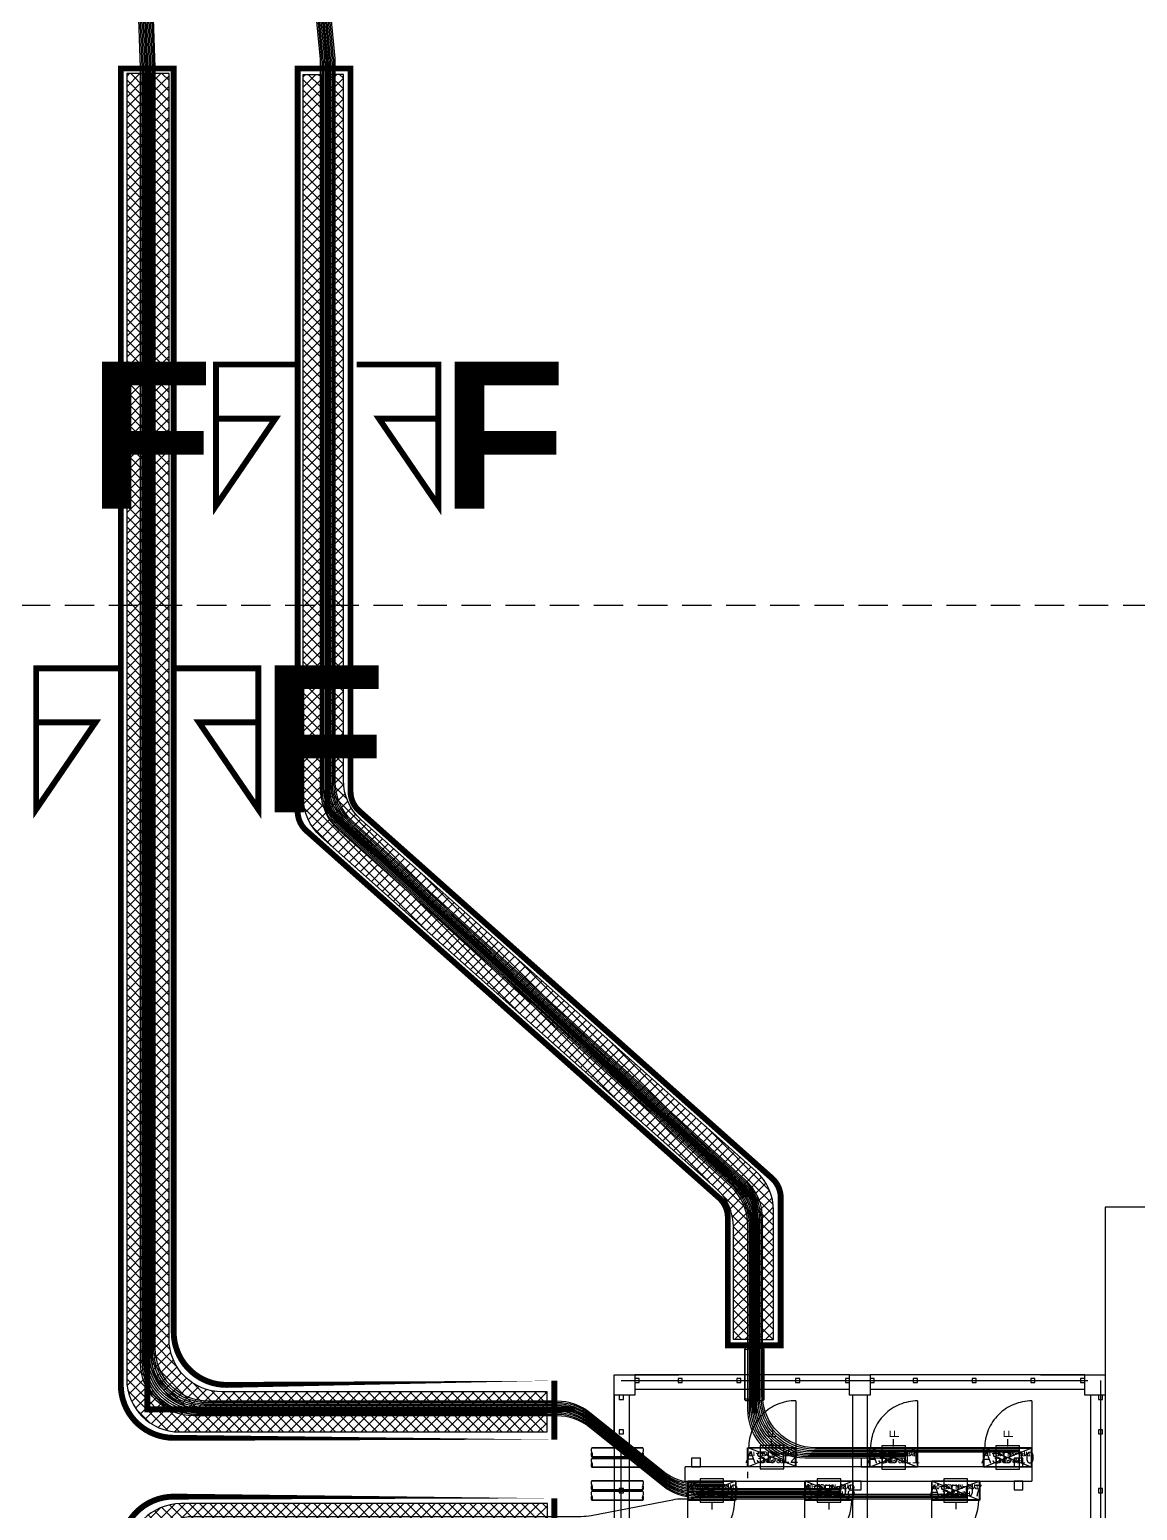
# Model space of a CAD drawing. Header units: metres. Extents: x 529746 to 530334, y 2675217 to 2675499.
# Drawn here: x 529988.78 to 530007.62, y 2675310.29 to 2675335.48 of the extents above; entities that cross this region are included whole.
import ezdxf
from ezdxf.enums import TextEntityAlignment as Align

# ---------------------------------------------------------------- set-up
doc = ezdxf.new("R2010")
doc.units = ezdxf.units.M
for name, pattern in [('DASHED', [0.75, 0.5, -0.25]), ('DASHED2', [0.375, 0.25, -0.125]), ('HIDDEN', [0.375, 0.25, -0.125]), ('PHANTOM', [63.50000000000001, 31.75, -6.35, 6.35, -6.35, 6.35, -6.35])]:
    doc.linetypes.add(name, pattern=pattern)
for name, color, linetype in [('1', 5, 'Continuous'), ('300mm Hume Pipe', 74, 'Continuous'), ('Excavation', 7, 'Continuous'), ('IDT', 7, 'Continuous'), ('LT Cable(AG) INV to LT Panel BL-05', 2, 'Continuous'), ('Messenger Wire Exc Link', 7, 'Continuous'), ('Section Marking BL-05', 2, 'Continuous'), ('Trench (AC)-BL04', 14, 'Continuous')]:
    doc.layers.add(name, color=color, linetype=linetype)
doc.styles.add('Arial', font='arial.ttf')
doc.styles.add('BoldTextStyle', font='arialbd.ttf')
doc.styles.add('RomanS', font='romans.shx')
doc.styles.get("Standard").update_dxf_attribs({"font": 'Adani Regular.ttf'})
doc.linetypes.add('FOUNDATION LAYOUT$0$FENCELINE1', pattern='A,6.35,-2.54,[133,ltypeshp.shx,S=2.54,R=0,X=-2.54,Y=0],-2.54,25.4', length=36.83)
pattern_1 = [(45, (-2827.903999999398, 1263.90411522286), (-0.08838834764831845, 0.08838834764831845), []), (135, (-2827.903999999398, 1263.90411522286), (-0.08838834764831845, -0.08838834764831843), [])]

# ---------------------------------------------------------------- blocks, each defined once
blk = doc.blocks.new('ASB')
at = {"layer": '1', "color": 5}
blk.add_lwpolyline([(-0.2, -0.2), (0.2, -0.2), (0.2, 0.2), (-0.2, 0.2)], close=True, dxfattribs=at)
at = {"layer": '1', "color": 7}
blk.add_attdef('ID', text='', height=0.2, dxfattribs=at).set_placement((0, 0), align=Align.MIDDLE_CENTER)
blk = doc.blocks.new('IDT')
at = {"layer": 'IDT', "color": 8, "linetype": 'PHANTOM', "ltscale": 0.25}
for p, q in [((33.78305947702646, 18.31032447560767), (33.78305947702646, 9.160324475607581)), ((25.63305947702636, 9.160324475607581), (25.63305947702636, 16.03532447560758)), ((33.78305947702646, 9.160324475607581), (25.63305947702636, 9.160324475607581))]:
    blk.add_line(p, q, dxfattribs=at)
at = {"layer": 'IDT', "color": 8}
for p, q in [((25.55203310577579, 9.410145771028397), (25.55203310577579, 12.06014577102826)), ((25.80203310577579, 9.410145771028397), (25.80203310577579, 12.06014577102826)), ((29.60203310577552, 9.410145771028397), (29.60203310577552, 12.06014577102826)), ((29.85203310577552, 9.410145771028397), (29.85203310577552, 12.06014577102826)), ((33.6520331057757, 9.410145771028397), (33.6520331057757, 12.06014577102826)), ((33.9020331057757, 9.410145771028397), (33.9020331057757, 12.06014577102826)), ((27.68603310577581, 11.1931585117926), (28.50403310577556, 11.1931585117926)), ((27.68603310577581, 10.86615851179261), (27.68603310577581, 11.1931585117926)), ((27.69503310577582, 10.86965851179264), (27.69503310577582, 11.18965851179257)), ((27.69503310577582, 11.18965851179257), (28.49503310577555, 11.18965851179257)), ((28.49503310577555, 11.18965851179257), (27.69503310577582, 10.86965851179264)), ((28.49503310577555, 10.86965851179264), (27.69503310577582, 11.18965851179257)), ((28.49503310577555, 11.18965851179257), (28.49503310577555, 10.86965851179264)), ((28.50403310577556, 11.1931585117926), (28.50403310577556, 10.86615851179261)), ((29.8430331057755, 11.19316355596482), (30.66103310577572, 11.19316355596482)), ((29.8430331057755, 10.86616355596482), (29.8430331057755, 11.19316355596482)), ((29.85203310577552, 10.86966355596462), (29.85203310577552, 11.18966355596478)), ((29.85203310577552, 11.18966355596478), (30.6520331057757, 11.18966355596478)), ((30.6520331057757, 11.18966355596478), (29.85203310577552, 10.86966355596462)), ((30.6520331057757, 10.86966355596462), (29.85203310577552, 11.18966355596478)), ((30.6520331057757, 11.18966355596478), (30.6520331057757, 10.86966355596462)), ((30.66103310577572, 11.19316355596482), (30.66103310577572, 10.86616355596482)), ((31.83392632624444, 11.19316355596482), (32.65192632624419, 11.19316355596482)), ((31.83392632624444, 10.86616355596482), (31.83392632624444, 11.19316355596482)), ((31.84292632624445, 10.86966355596462), (31.84292632624445, 11.18966355596478)), ((31.84292632624445, 11.18966355596478), (32.64292632624418, 11.18966355596478)), ((31.84292632624445, 10.86966355596462), (32.64292632624418, 11.18966355596478)), ((31.84292632624445, 11.18966355596478), (32.64292632624418, 10.86966355596485)), ((32.64292632624418, 11.18966355596478), (32.64292632624418, 10.86966355596485)), ((32.65192632624419, 11.19316355596482), (32.65192632624419, 10.86616355596482)), ((25.59805947702651, 11.06854747735485), (25.59805947702651, 10.99854747735469)), ((25.66805947702622, 11.06854747735485), (25.59805947702651, 11.06854747735485)), ((25.59805947702651, 10.99854747735469), (25.66805947702622, 10.99854747735469)), ((25.66805947702622, 10.99854747735469), (25.66805947702622, 11.06854747735485)), ((32.69924909500176, 10.86966355596462), (26.80203310577579, 10.86965851179286)), ((26.95103310577568, 11.01965851179273), (26.95103310577568, 10.86965851179264)), ((27.10103310577577, 11.01965851179273), (26.95103310577568, 11.01965851179273)), ((26.95103310577568, 10.86965851179264), (27.10103310577577, 10.86965851179264)), ((27.10103310577577, 10.86965851179264), (27.10103310577577, 11.01965851179273)), ((28.50403310577556, 10.86615851179261), (27.68603310577581, 10.86615851179261)), ((28.49503310577555, 10.86965851179264), (27.69503310577582, 10.86965851179264)), ((29.70203310577588, 11.01965851179273), (29.70203310577588, 10.86965851179264)), ((29.85203310577597, 11.01965851179273), (29.70203310577588, 11.01965851179273)), ((29.70203310577588, 10.86965851179264), (29.85203310577597, 10.86965851179264)), ((30.66103310577572, 10.86616355596482), (29.8430331057755, 10.86616355596482)), ((29.85203310577597, 10.86965851179264), (29.85203310577597, 11.01965851179273)), ((30.6520331057757, 10.86966355596462), (29.85203310577552, 10.86966355596462)), ((32.65192632624419, 10.86616355596482), (31.83392632624444, 10.86616355596482)), ((32.64292632624418, 10.86966355596485), (31.84292632624445, 10.86966355596462)), ((32.4369263262445, 11.0196585117925), (32.4369263262445, 10.86965851179264)), ((32.58692632624414, 11.0196585117925), (32.4369263262445, 11.0196585117925)), ((32.4369263262445, 10.86965851179264), (32.58692632624414, 10.86965851179264)), ((32.58692632624414, 10.86965851179264), (32.58692632624414, 11.0196585117925)), ((32.69925243467858, 10.86966355596758), (32.69925243467858, 10.62966355685978)), ((33.7480594770266, 11.06854747735485), (33.7480594770266, 10.99854747735469)), ((33.81805947702631, 11.06854747735485), (33.7480594770266, 11.06854747735485)), ((33.7480594770266, 10.99854747735469), (33.81805947702631, 10.99854747735469)), ((33.81805947702631, 10.99854747735469), (33.81805947702631, 11.06854747735485)), ((26.80203310577579, 10.6331585126876), (27.62003310577555, 10.6331585126876)), ((26.80203310577579, 10.3061585126876), (26.80203310577579, 10.6331585126876)), ((26.80203310577579, 10.62966355685978), (32.69924909500176, 10.62966355685978)), ((26.81103310577581, 10.30965851268763), (26.81103310577581, 10.62965851268757)), ((26.81103310577581, 10.62965851268757), (27.61103310577553, 10.62965851268757)), ((27.61103310577553, 10.62965851268757), (26.81103310577581, 10.30965851268763)), ((27.61103310577553, 10.30965851268763), (26.81103310577581, 10.62965851268757)), ((26.95103310577568, 10.62965851268757), (26.95103310577568, 10.6296585126878)), ((26.95103310577568, 10.62965851268757), (26.95103310577568, 10.47965851268748)), ((27.10103310577577, 10.62965851268757), (26.95103310577568, 10.62965851268757)), ((27.10103310577577, 10.47965851268748), (27.10103310577577, 10.62965851268757)), ((27.61103310577553, 10.62965851268757), (27.61103310577553, 10.30965851268763)), ((27.62003310577555, 10.6331585126876), (27.62003310577555, 10.3061585126876)), ((28.7430331057756, 10.6331585126876), (29.56103310577581, 10.6331585126876)), ((28.7430331057756, 10.3061585126876), (28.7430331057756, 10.6331585126876)), ((28.75203310577561, 10.30965851268763), (28.75203310577561, 10.62965851268757)), ((28.75203310577561, 10.62965851268757), (29.55203310577579, 10.62965851268757)), ((29.55203310577579, 10.62965851268757), (28.75203310577561, 10.30965851268763)), ((29.55203310577579, 10.30965851268763), (28.75203310577561, 10.62965851268757)), ((29.55203310577579, 10.62965851268757), (29.55203310577579, 10.30965851268763)), ((29.55203310577579, 10.62965851268757), (29.55203310577579, 10.47965851268748)), ((29.70203310577588, 10.62965851268757), (29.55203310577579, 10.62965851268757)), ((29.56103310577581, 10.6331585126876), (29.56103310577581, 10.3061585126876)), ((29.70203310577588, 10.47965851268748), (29.70203310577588, 10.62965851268757)), ((30.81703310577566, 10.62928158855436), (31.63503310577542, 10.62928158855436)), ((30.81703310577566, 10.30228158855437), (30.81703310577566, 10.62928158855436)), ((30.82603310577568, 10.3057815885544), (30.82603310577568, 10.62578158855433)), ((30.82603310577568, 10.62578158855433), (31.62603310577586, 10.62578158855433)), ((30.82603310577568, 10.3057815885544), (31.62603310577586, 10.62578158855433)), ((30.82603310577568, 10.61801765194389), (31.62603310577586, 10.3057815885544)), ((31.62603310577586, 10.62578158855433), (31.62603310577586, 10.3057815885544)), ((31.63503310577542, 10.62928158855436), (31.63503310577542, 10.30228158855437)), ((31.63518662643108, 10.71242244929829), (31.63518662643108, 10.8226436008905)), ((32.4369263262445, 10.62965851268757), (32.4369263262445, 10.47965851268748)), ((32.58692632624414, 10.62965851268757), (32.4369263262445, 10.62965851268757)), ((32.58692632624414, 10.47965851268748), (32.58692632624414, 10.62965851268757)), ((26.95103310577568, 10.47965851268748), (27.10103310577577, 10.47965851268748)), ((29.55203310577579, 10.47965851268748), (29.70203310577588, 10.47965851268748)), ((32.4369263262445, 10.47965851268748), (32.58692632624414, 10.47965851268748)), ((27.62003310577555, 10.3061585126876), (26.80203310577579, 10.3061585126876)), ((27.61103310577553, 10.30965851268763), (26.81103310577581, 10.30965851268763)), ((29.56103310577581, 10.3061585126876), (28.7430331057756, 10.3061585126876)), ((29.55203310577579, 10.30965851268763), (28.75203310577561, 10.30965851268763)), ((31.63503310577542, 10.30228158855437), (30.81703310577566, 10.30228158855437)), ((31.62603310577586, 10.3057815885544), (30.82603310577568, 10.3057815885544)), ((25.59805947702651, 10.06854747735485), (25.59805947702651, 9.998547477354691)), ((25.66805947702622, 10.06854747735485), (25.59805947702651, 10.06854747735485)), ((25.59805947702651, 9.998547477354691), (25.66805947702622, 9.998547477354691)), ((25.66805947702622, 9.998547477354691), (25.66805947702622, 10.06854747735485)), ((33.7480594770266, 10.06854747735485), (33.7480594770266, 9.998547477354691)), ((33.81805947702631, 10.06854747735485), (33.7480594770266, 10.06854747735485)), ((33.7480594770266, 9.998547477354691), (33.81805947702631, 9.998547477354691)), ((33.81805947702631, 9.998547477354691), (33.81805947702631, 10.06854747735485)), ((25.55203310577579, 9.06014577102826), (25.55203310577579, 9.410145771028397)), ((25.55203310577579, 9.410145771028397), (25.9020331057757, 9.410145771028397)), ((25.59805947702651, 9.480145771028333), (25.59805947702651, 9.410145771028397)), ((25.66805947702622, 9.480145771028333), (25.59805947702651, 9.480145771028333)), ((25.59805947702651, 9.410145771028397), (25.66805947702622, 9.410145771028397)), ((25.66805947702622, 9.410145771028397), (25.66805947702622, 9.480145771028333)), ((25.9020331057757, 9.410145771028397), (25.9020331057757, 9.06014577102826)), ((29.55203310577579, 9.06014577102826), (29.55203310577579, 9.410145771028397)), ((29.55203310577579, 9.410145771028397), (29.9020331057757, 9.410145771028397)), ((29.9020331057757, 9.410145771028397), (29.9020331057757, 9.06014577102826)), ((33.55203310577579, 9.06014577102826), (33.55203310577579, 9.410145771028397)), ((33.55203310577579, 9.410145771028397), (33.9020331057757, 9.410145771028397)), ((33.7480594770266, 9.480145771028333), (33.7480594770266, 9.410145771028397)), ((33.81805947702631, 9.480145771028333), (33.7480594770266, 9.480145771028333)), ((33.7480594770266, 9.410145771028397), (33.81805947702631, 9.410145771028397)), ((33.81805947702631, 9.410145771028397), (33.81805947702631, 9.480145771028333)), ((33.9020331057757, 9.410145771028397), (33.9020331057757, 9.06014577102826)), ((25.9020331057757, 9.31014577102826), (29.55203310577579, 9.31014577102826)), ((25.9020331057757, 9.195324475607663), (25.9020331057757, 9.1253244756075)), ((25.97203310577586, 9.195324475607663), (25.9020331057757, 9.195324475607663)), ((25.9020331057757, 9.1253244756075), (25.97203310577586, 9.1253244756075)), ((25.97203310577586, 9.1253244756075), (25.97203310577586, 9.195324475607663)), ((26.7480594770266, 9.195324475607663), (26.7480594770266, 9.1253244756075)), ((26.81805947702631, 9.195324475607663), (26.7480594770266, 9.195324475607663)), ((26.7480594770266, 9.1253244756075), (26.81805947702631, 9.1253244756075)), ((26.81805947702631, 9.1253244756075), (26.81805947702631, 9.195324475607663)), ((27.7480594770266, 9.195324475607663), (27.7480594770266, 9.1253244756075)), ((27.81805947702631, 9.195324475607663), (27.7480594770266, 9.195324475607663)), ((27.7480594770266, 9.1253244756075), (27.81805947702631, 9.1253244756075)), ((27.81805947702631, 9.1253244756075), (27.81805947702631, 9.195324475607663)), ((28.7480594770266, 9.195324475607663), (28.7480594770266, 9.1253244756075)), ((28.81805947702631, 9.195324475607663), (28.7480594770266, 9.195324475607663)), ((28.7480594770266, 9.1253244756075), (28.81805947702631, 9.1253244756075)), ((28.81805947702631, 9.1253244756075), (28.81805947702631, 9.195324475607663)), ((29.48220577756118, 9.195324475607663), (29.48220577756118, 9.1253244756075)), ((29.55220577756089, 9.195324475607663), (29.48220577756118, 9.195324475607663)), ((29.48220577756118, 9.1253244756075), (29.55220577756089, 9.1253244756075)), ((29.55220577756089, 9.1253244756075), (29.55220577756089, 9.195324475607663)), ((29.9020331057757, 9.31014577102826), (33.55203310577579, 9.31014577102826)), ((29.9020331057757, 9.195324475607663), (29.9020331057757, 9.1253244756075)), ((29.97203310577586, 9.195324475607663), (29.9020331057757, 9.195324475607663)), ((29.9020331057757, 9.1253244756075), (29.97203310577586, 9.1253244756075)), ((29.97203310577586, 9.1253244756075), (29.97203310577586, 9.195324475607663)), ((30.7480594770266, 9.195324475607663), (30.7480594770266, 9.1253244756075)), ((30.81805947702631, 9.195324475607663), (30.7480594770266, 9.195324475607663)), ((30.7480594770266, 9.1253244756075), (30.81805947702631, 9.1253244756075)), ((30.81805947702631, 9.1253244756075), (30.81805947702631, 9.195324475607663)), ((31.7480594770266, 9.195324475607663), (31.7480594770266, 9.1253244756075)), ((31.81805947702631, 9.195324475607663), (31.7480594770266, 9.195324475607663)), ((31.7480594770266, 9.1253244756075), (31.81805947702631, 9.1253244756075)), ((31.81805947702631, 9.1253244756075), (31.81805947702631, 9.195324475607663)), ((32.7480594770266, 9.195324475607663), (32.7480594770266, 9.1253244756075)), ((32.81805947702631, 9.195324475607663), (32.7480594770266, 9.195324475607663)), ((32.7480594770266, 9.1253244756075), (32.81805947702631, 9.1253244756075)), ((32.81805947702631, 9.1253244756075), (32.81805947702631, 9.195324475607663)), ((33.48203310577563, 9.195324475607663), (33.48203310577563, 9.1253244756075)), ((33.55203310577579, 9.195324475607663), (33.48203310577563, 9.195324475607663)), ((33.48203310577563, 9.1253244756075), (33.55203310577579, 9.1253244756075)), ((33.55203310577579, 9.1253244756075), (33.55203310577579, 9.195324475607663)), ((25.9020331057757, 9.06014577102826), (25.55203310577579, 9.06014577102826)), ((25.9020331057757, 9.06014577102826), (29.55203310577579, 9.06014577102826)), ((29.9020331057757, 9.06014577102826), (29.55203310577579, 9.06014577102826)), ((29.9020331057757, 9.06014577102826), (33.55203310577579, 9.06014577102826)), ((33.9020331057757, 9.06014577102826), (33.55203310577579, 9.06014577102826))]:
    blk.add_line(p, q, dxfattribs=at)
at = {"layer": 'IDT', "color": 8, "linetype": 'DASHED', "ltscale": 5}
for p, q in [((28.50403310577556, 11.99315851179233), (28.50403310577556, 11.1931585117926)), ((30.66103310577617, 11.99316355596432), (30.66103310577617, 11.19316355596482)), ((32.65192632624419, 11.99316355596454), (32.65192632624419, 11.19316355596482)), ((28.46019748933739, 11.1931585117926), (27.70403310577584, 11.1931585117926)), ((28.50403310577556, 11.1931585117926), (28.46019748933739, 11.1931585117926)), ((30.61719748933754, 11.19316355596482), (29.86103310577644, 11.19316355596482)), ((30.66103310577617, 11.19316355596482), (30.61719748933754, 11.19316355596482)), ((32.60809070980602, 11.19316355596482), (31.85192632624447, 11.19316355596482)), ((32.65192632624419, 11.19316355596482), (32.60809070980602, 11.19316355596482)), ((26.80203310577579, 9.506158512688103), (26.80203310577579, 10.3061585126876)), ((26.80203310577579, 10.3061585126876), (26.84586872221396, 10.3061585126876)), ((26.84586872221396, 10.3061585126876), (27.60203310577552, 10.3061585126876)), ((28.7430331057756, 9.506158512688103), (28.7430331057756, 10.3061585126876)), ((28.7430331057756, 10.3061585126876), (28.78686872221377, 10.3061585126876)), ((28.78686872221377, 10.3061585126876), (29.54303310577532, 10.3061585126876)), ((30.81703310577566, 9.502281588554638), (30.81703310577566, 10.30228158855437)), ((30.81703310577566, 10.30228158855437), (30.86086872221384, 10.30228158855437)), ((30.86086872221384, 10.30228158855437), (31.61703310577539, 10.30228158855437))]:
    blk.add_line(p, q, dxfattribs=at)
at = {"layer": 'IDT', "color": 7}
for p, q in [((28.09503310577546, 11.27669120714529), (28.09503310577546, 11.34921367546428)), ((30.25203310577561, 11.28019625131731), (30.25203310577561, 11.35271871963653)), ((32.24292632624409, 11.28019625131731), (32.24292632624409, 11.35271871963653)), ((27.68603310577581, 11.1931585117926), (28.50403310577556, 11.1931585117926)), ((27.68603310577581, 10.86615851179261), (27.68603310577581, 11.1931585117926)), ((28.09503310577546, 11.22553543595552), (28.09503310577546, 11.27669120714529)), ((28.50403310577556, 11.1931585117926), (28.50403310577556, 10.86615851179261)), ((29.8430331057755, 11.19316355596482), (30.66103310577572, 11.19316355596482)), ((29.8430331057755, 10.86616355596482), (29.8430331057755, 11.19316355596482)), ((30.25203310577561, 11.22904048012754), (30.25203310577561, 11.28019625131731)), ((30.66103310577572, 11.19316355596482), (30.66103310577572, 10.86616355596482)), ((31.83392632624444, 11.19316355596482), (32.65192632624419, 11.19316355596482)), ((31.83392632624444, 10.86616355596482), (31.83392632624444, 11.19316355596482)), ((32.24292632624409, 11.22904048012776), (32.24292632624409, 11.28019625131731)), ((32.65192632624419, 11.19316355596482), (32.65192632624419, 10.86616355596482)), ((28.50403310577556, 10.86615851179261), (27.68603310577581, 10.86615851179261)), ((30.66103310577572, 10.86616355596482), (29.8430331057755, 10.86616355596482)), ((32.65192632624419, 10.86616355596482), (31.83392632624444, 10.86616355596482)), ((26.80203310577579, 10.6331585126876), (27.62003310577555, 10.6331585126876)), ((26.80203310577579, 10.3061585126876), (26.80203310577579, 10.6331585126876)), ((27.62003310577555, 10.6331585126876), (27.62003310577555, 10.3061585126876)), ((28.7430331057756, 10.6331585126876), (29.56103310577581, 10.6331585126876)), ((28.7430331057756, 10.3061585126876), (28.7430331057756, 10.6331585126876)), ((29.56103310577581, 10.6331585126876), (29.56103310577581, 10.3061585126876)), ((30.81703310577566, 10.62928158855436), (31.63503310577542, 10.62928158855436)), ((30.81703310577566, 10.30228158855437), (30.81703310577566, 10.62928158855436)), ((31.63503310577542, 10.62928158855436), (31.63503310577542, 10.30228158855437)), ((27.62003310577555, 10.3061585126876), (26.80203310577579, 10.3061585126876)), ((27.21103310577544, 10.28055006587385), (27.21103310577544, 10.22939429468408)), ((27.21103310577544, 10.22939429468408), (27.21103310577544, 10.15687182636486)), ((29.56103310577581, 10.3061585126876), (28.7430331057756, 10.3061585126876)), ((29.1520331057757, 10.28055006587385), (29.1520331057757, 10.22939429468408)), ((29.1520331057757, 10.22939429468408), (29.1520331057757, 10.15687182636486)), ((31.63503310577542, 10.30228158855437), (30.81703310577566, 10.30228158855437)), ((31.22603310577577, 10.28055511004584), (31.22603310577577, 10.22939933885607)), ((31.22603310577577, 10.22939933885607), (31.22603310577577, 10.15687687053685))]:
    blk.add_line(p, q, dxfattribs=at)
at = {"layer": 'IDT', "color": 124}
for p, q in [((34.28454869628402, 11.19321100944774), (33.41546722306956, 11.19321100944774)), ((33.41546722306956, 11.19321100944774), (34.28454869628402, 11.19321100944774)), ((33.41546722306956, 11.04321100944787), (34.28454869628402, 11.04321100944787)), ((34.28454869628402, 11.04321100944787), (33.41546722306956, 11.04321100944787)), ((34.28454869628584, 11.01616355596605), (33.41546722307137, 11.01616355596605)), ((33.41546722307137, 11.01616355596605), (34.28454869628584, 11.01616355596605)), ((33.41546722307137, 10.86616355596618), (34.28454869628584, 10.86616355596618)), ((34.28454869628584, 10.86616355596618), (33.41546722307137, 10.86616355596618)), ((34.28454869628402, 10.63321101034273), (33.41546722306956, 10.63321101034273)), ((33.41546722306956, 10.63321101034273), (34.28454869628402, 10.63321101034273)), ((33.41546722306956, 10.48321101034287), (34.28454869628402, 10.48321101034287)), ((34.28454869628402, 10.48321101034287), (33.41546722306956, 10.48321101034287)), ((34.28454869628584, 10.45616355686104), (33.41546722307137, 10.45616355686104)), ((33.41546722307137, 10.45616355686104), (34.28454869628584, 10.45616355686104)), ((33.41546722307137, 10.30616355686118), (34.28454869628584, 10.30616355686118)), ((34.28454869628584, 10.30616355686118), (33.41546722307137, 10.30616355686118)), ((31.3578251571378, 9.487376799342314), (31.3578251571378, 8.61829532612785)), ((31.3578251571378, 8.61829532612785), (31.3578251571378, 9.487376799342314)), ((31.50782515713789, 8.61829532612785), (31.50782515713789, 9.487376799342314)), ((31.50782515713789, 9.487376799342314), (31.50782515713789, 8.61829532612785)), ((31.53487261061926, 9.487376799344133), (31.53487261061926, 8.618295326129669)), ((31.53487261061926, 8.618295326129669), (31.53487261061926, 9.487376799344133)), ((31.68487261061935, 8.618295326129669), (31.68487261061935, 9.487376799344133)), ((31.68487261061935, 9.487376799344133), (31.68487261061935, 8.618295326129669))]:
    blk.add_line(p, q, dxfattribs=at)
at = {"layer": 'IDT', "color": 8, "linetype": 'HIDDEN', "ltscale": 2.5}
blk.add_line((26.80203310577579, 10.62966355685978), (26.80203292904551, 10.86965851179264), dxfattribs=at)
at = {"layer": 'IDT', "color": 8, "linetype": 'DASHED2', "ltscale": 5}
for p, q in [((25.55203310577579, 9.06014577102826), (25.55203310577579, 10.1601457710284)), ((33.9020331057757, 10.1601457710284), (33.9020331057757, 9.06014577102826)), ((26.6520331057757, 9.06014577102826), (25.55203310577579, 9.06014577102826)), ((33.9020331057757, 9.06014577102826), (32.80203310577579, 9.06014577102826))]:
    blk.add_line(p, q, dxfattribs=at)
at = {"layer": 'IDT', "color": 243, "linetype": 'DASHED'}
blk.add_lwpolyline([(45.49999999962691, 32.58580025943296), (45.4999999996269, -4.032314963696315), (-1.30442248516332e-09, -4.032314963696308), (-1.304414354308392e-09, 32.58580025943297)], close=True, dxfattribs=at)
at = {"layer": 'IDT', "color": 7, "linetype": 'FOUNDATION LAYOUT$0$FENCELINE1', "ltscale": 0.01}
blk.add_lwpolyline([(19.91065726106834, 22.48539390819508), (11.80103310577559, 22.48539390819508), (11.80103310577559, 6.210393908265019), (19.73137271900467, 6.210393908225001), (25.55203310577579, 6.210393908225001), (25.55203310577579, 9.06014577102826)], dxfattribs=at)
at = {"layer": 'IDT', "color": 8, "linetype": 'DASHED', "ltscale": 5}
for centre, start, end in [((28.50403310577556, 11.1931585117926), 90, 180), ((30.66103310577617, 11.19316355596482), 90, 180), ((32.65192632624419, 11.19316355596482), 90, 180), ((26.80203310577579, 10.3061585126876), 270, 0), ((28.7430331057756, 10.3061585126876), 270, 0), ((30.81703310577566, 10.30228158855437), 270, 0)]:
    blk.add_arc(centre, 0.7999999999996508, start, end, dxfattribs=at)
at = {"layer": 'IDT', "color": 124}
for centre, radius, start, end in [((33.46528137758176, 11.15571100944828), 0.06235142331725626, 143.0276363458421, 216.9723636541578), ((33.46528137758449, 11.0807110094471), 0.06235142331974031, 143.0276363562435, 216.9723636280808), ((33.36565306855007, 11.15571100944715), 0.06235142332423081, 323.0276363719184, 36.97236362808165), ((34.33436285080396, 11.15571100944715), 0.06235142332423081, 143.0276363719183, 216.9723636280808), ((34.23473454177227, 11.15571100944828), 0.06235142331725626, 323.0276363458421, 36.9723636541579), ((34.23473454176909, 11.0807110094471), 0.06235142331974031, 323.0276363719184, 36.9723636437565), ((33.46528137758358, 10.97866355596659), 0.06235142331725626, 143.0276363458421, 216.9723636541578), ((33.46528137758631, 10.90366355596541), 0.06235142331974031, 143.0276363562435, 216.9723636280808), ((33.36565306855189, 10.97866355596545), 0.06235142332423081, 323.0276363719184, 36.97236362808165), ((34.33436285080577, 10.97866355596545), 0.06235142332423081, 143.0276363719183, 216.9723636280808), ((34.23473454177409, 10.97866355596659), 0.06235142331725626, 323.0276363458421, 36.9723636541579), ((34.23473454177091, 10.90366355596541), 0.06235142331974031, 323.0276363719184, 36.9723636437565), ((33.46528137758176, 10.59571101034328), 0.06235142331725626, 143.0276363458421, 216.9723636541578), ((33.36565306855007, 10.59571101034214), 0.06235142332423081, 323.0276363719184, 36.97236362808165), ((34.33436285080396, 10.59571101034214), 0.06235142332423081, 143.0276363719183, 216.9723636280808), ((34.23473454177227, 10.59571101034328), 0.06235142331725626, 323.0276363458421, 36.9723636541579), ((33.46528137758449, 10.5207110103421), 0.06235142331974031, 143.0276363562435, 216.9723636280808), ((33.46528137758358, 10.41866355686159), 0.06235142331725626, 143.0276363458421, 216.9723636541578), ((33.46528137758631, 10.34366355686041), 0.06235142331974031, 143.0276363562435, 216.9723636280808), ((33.36565306855189, 10.41866355686045), 0.06235142332423081, 323.0276363719184, 36.97236362808165), ((34.33436285080577, 10.41866355686045), 0.06235142332423081, 143.0276363719183, 216.9723636280808), ((34.23473454176909, 10.5207110103421), 0.06235142331974031, 323.0276363719184, 36.9723636437565), ((34.23473454177409, 10.41866355686159), 0.06235142331725626, 323.0276363458421, 36.9723636541579), ((34.23473454177091, 10.34366355686041), 0.06235142331974031, 323.0276363719184, 36.9723636437565), ((31.39532515713725, 9.43756264482738), 0.06235142331974176, 53.02763635368521, 126.9723636463148), ((31.47032515713798, 9.437562644830336), 0.06235142331725626, 53.02763635368521, 126.9723636463148), ((31.47032515713707, 9.537190953862023), 0.06235142332423227, 233.0276363536852, 306.9723636463148), ((31.57237261061871, 9.4375626448292), 0.06235142331974176, 53.02763635368521, 126.9723636463148), ((31.6473726106199, 9.437562644832155), 0.06235142331725626, 53.02763635368521, 126.9723636463148), ((31.64737261061853, 9.537190953863842), 0.06235142332423227, 233.0276363536852, 306.9723636463148), ((31.39532515713725, 8.668109480642784), 0.06235142331974176, 233.0276363536852, 306.9723636463148), ((31.47032515713707, 8.568481171608141), 0.06235142332423227, 53.02763635368521, 126.9723636463148), ((31.47032515713798, 8.668109480639828), 0.06235142331725626, 233.0276363536852, 306.9723636463148), ((31.57237261061871, 8.668109480644603), 0.06235142331974176, 233.0276363536852, 306.9723636463148), ((31.64737261061853, 8.56848117160996), 0.06235142332423227, 53.02763635368521, 126.9723636463148), ((31.6473726106199, 8.668109480641647), 0.06235142331725626, 233.0276363536852, 306.9723636463148)]:
    blk.add_arc(centre, radius, start, end, dxfattribs=at)
at = {"layer": 'IDT', "color": 7, "style": 'RomanS', "width": 0.9}
for s, p in [('FRP PANEL', (27.85184958396192, 11.04685574733401)), ('FRP PANEL', (30.00884958396207, 11.04686079150599)), ('FRP PANEL', (31.99974280443055, 11.04686079150622)), ('TYPE-NN ASB-07', (27.7076995839623, 10.93018908066722)), ('TYPE-NN ASB-08', (29.86469958396199, 10.93019412483943)), ('TYPE-NN ASB-09', (31.85709280443078, 10.93019412483943)), ('TYPE-NN ASB-10', (26.82369958396228, 10.37018908156222)), ('FRP PANEL', (26.96784958396191, 10.486855748229)), ('TYPE-NN ASB-11', (28.7736995839621, 10.37018908156222)), ('FRP PANEL', (28.90884958396217, 10.486855748229)), ('TYPE-NN ASB-12', (30.83869958396215, 10.37019412573443)), ('FRP PANEL', (30.98284958396223, 10.48686079240099))]:
    blk.add_text(s, height=0.07, dxfattribs=at).set_placement(p)
at = {"layer": 'IDT', "color": 7, "style": 'Arial'}
for p in [(27.11984584907739, 10.13972772747468), (29.06084584907765, 10.13972772747468), (31.13484584907772, 10.13973277164666)]:
    blk.add_text('F', height=0.16, rotation=270, dxfattribs=at).set_placement(p)

msp = doc.modelspace()

# ---------------------------------------------------------------- hatches: boundary and pattern name
at = {"layer": '300mm Hume Pipe'}
h = msp.add_hatch(dxfattribs=at)
h.set_pattern_fill('ANSI37', color=74)
h.set_pattern_definition(pattern_1)
edge = h.paths.add_edge_path()
edge.add_line((529990.4312843692, 2675334.735335731), (529990.4312843705, 2675312.529248202))
edge.add_arc((529991.3312843705, 2675312.529248202), 0.9000000000232831, 180.0000000296449, 270.0000000074112)
edge.add_line((529991.3312843706, 2675311.629248202), (529997.584169804, 2675311.629248207))
edge.add_line((529997.584169804, 2675311.629248207), (529997.584169804, 2675311.929248206))
edge.add_line((529997.584169804, 2675311.929248206), (529991.6312843707, 2675311.929248202))
edge.add_arc((529991.6312843706, 2675312.829248202), 0.900000000372529, 180.0000000296449, 270.00000000741124, ccw=False)
edge.add_line((529990.7312843705, 2675312.829248202), (529990.7312843692, 2675334.735335731))
edge.add_line((529990.7312843692, 2675334.735335731), (529990.4312843692, 2675334.735335731))
edge = h.paths.add_edge_path(flags=17)
edge.add_line((529990.8514409296, 2675334.735335731), (529990.8514409296, 2675312.91331107))
edge.add_arc((529991.7514409296, 2675312.913311071), 0.9000000000232831, 180.0000000296449, 270.0000000741123)
edge.add_line((529991.7514409308, 2675312.01331107), (529997.584169804, 2675312.013311078))
edge.add_line((529997.584169804, 2675312.013311078), (529997.584169804, 2675312.313311078))
edge.add_line((529997.584169804, 2675312.313311078), (529992.0514409309, 2675312.31331107))
edge.add_arc((529992.0514409295, 2675313.213311071), 0.900000000372529, 180.0000000296449, 270.0000000889347, ccw=False)
edge.add_line((529991.1514409296, 2675313.21331107), (529991.1514409296, 2675334.735335731))
edge.add_line((529991.1514409296, 2675334.735335731), (529990.8514409296, 2675334.735335731))
h = msp.add_hatch(dxfattribs=at)
h.set_pattern_fill('ANSI37', color=74)
h.set_pattern_definition(pattern_1)
edge = h.paths.add_edge_path()
edge.add_line((530001.1342895747, 2675313.202823769), (530001.4342895745, 2675313.202823769))
edge.add_line((530001.4342895745, 2675313.202823769), (530001.4342895745, 2675315.39340423))
edge.add_arc((530000.5342895744, 2675315.39340423), 0.9000000001396984, 359.9999999703551, 408.3287436989939)
edge.add_line((530001.1326597073, 2675316.065678865), (529994.4185955847, 2675322.041652424))
edge.add_arc((529995.0169657177, 2675322.713927059), 0.9000000002774085, 180, 228.3287437187034, ccw=False)
edge.add_line((529994.1169657174, 2675322.713927059), (529994.1169657175, 2675334.722052691))
edge.add_line((529994.1169657175, 2675334.722052691), (529993.8169657177, 2675334.722052691))
edge.add_line((529993.8169657177, 2675334.722052691), (529993.8169657176, 2675322.579325877))
edge.add_arc((529994.7169657177, 2675322.579325877), 0.9000000001396984, 180, 228.3287437187034)
edge.add_line((529994.1185955848, 2675321.907051242), (530000.8326597076, 2675315.931077683))
edge.add_arc((530000.2342895746, 2675315.258803048), 0.900000000354808, 0, 48.32874371316751, ccw=False)
edge.add_line((530001.1342895747, 2675315.258803048), (530001.1342895747, 2675313.202823769))
edge = h.paths.add_edge_path()
edge.add_line((529993.7329028462, 2675334.670825871), (529993.7329028461, 2675322.541609338))
edge.add_arc((529994.6329028462, 2675322.541609338), 0.9000000001396984, 180, 228.3287437187034)
edge.add_line((529994.0345327132, 2675321.869334703), (530000.748596836, 2675315.893361143))
edge.add_arc((530000.150226703, 2675315.221086509), 0.9000000002774085, 0, 48.32874371870338, ccw=False)
edge.add_line((530001.0502267032, 2675315.221086509), (530001.0502267032, 2675313.202823769))
edge.add_line((530001.0502267032, 2675313.202823769), (530000.7502267031, 2675313.202823769))
edge.add_line((530000.7502267031, 2675313.202823769), (530000.750226703, 2675315.11128488))
edge.add_arc((529999.8502267029, 2675315.11128488), 0.9000000001396984, 0, 48.33614239672145)
edge.add_line((530000.448510019, 2675315.783636777), (529993.7346195302, 2675321.757902161))
edge.add_arc((529994.3329028463, 2675322.430254058), 0.900000000033609, 180, 228.3361423967214, ccw=False)
edge.add_line((529993.4329028461, 2675322.430254058), (529993.4329028461, 2675334.722052691))
edge.add_line((529993.4329028461, 2675334.722052691), (529993.7329028462, 2675334.722052691))
edge.add_line((529993.7329028462, 2675334.722052691), (529993.7329028462, 2675334.670825871))
h = msp.add_hatch(dxfattribs=at)
h.set_pattern_fill('ANSI37', color=74)
h.set_pattern_definition(pattern_1)
edge = h.paths.add_edge_path(flags=17)
edge.add_line((529990.8112984741, 2675290.961167161), (529991.1112978562, 2675290.961167161))
edge.add_line((529991.1112978562, 2675290.961167161), (529991.1137964803, 2675308.849325392))
edge.add_arc((529992.0137964771, 2675308.849248207), 0.9000000000733688, 90, 179.9950862658559, ccw=False)
edge.add_line((529992.0137964771, 2675309.749248208), (529997.5862826142, 2675309.749248207))
edge.add_line((529997.5862826142, 2675309.749248207), (529997.5862826142, 2675310.049248206))
edge.add_line((529997.5862826142, 2675310.049248206), (529991.7138221953, 2675310.049248207))
edge.add_arc((529991.7138221952, 2675309.149248207), 0.8999999999068677, 89.99999999258877, 179.9950875109419)
edge.add_line((529990.8138221985, 2675309.149325373), (529990.8112984741, 2675290.961167161))
edge = h.paths.add_edge_path()
edge.add_line((529997.5862826143, 2675310.109248206), (529997.5862826143, 2675310.409248206))
edge.add_line((529997.5862826143, 2675310.409248206), (529991.3537816617, 2675310.409248207))
edge.add_arc((529991.3537816614, 2675309.509248208), 0.8999999994412065, 89.99999997776631, 179.9952226917687)
edge.add_line((529990.4537816647, 2675309.50932325), (529990.451297362, 2675290.961167161))
edge.add_line((529990.451297362, 2675290.961167161), (529990.751296744, 2675290.961167161))
edge.add_line((529990.751296744, 2675290.961167161), (529990.7537566429, 2675309.209323268))
edge.add_arc((529991.6537566396, 2675309.209248207), 0.8999999997773137, 89.99999997776638, 179.9952214763271, ccw=False)
edge.add_line((529991.6537566399, 2675310.109248207), (529997.5862826143, 2675310.109248206))

# ---------------------------------------------------------------- linework, layer by layer
at = {"layer": '300mm Hume Pipe', "color": 74}
for points in [[(529990.4312843692, 2675334.735335731), (529990.4312843705, 2675312.529248202, 0.414213562368789), (529991.3312843706, 2675311.629248202), (529997.584169804, 2675311.629248207), (529997.584169804, 2675311.929248206), (529991.6312843707, 2675311.929248202, -0.4142135623692981), (529990.7312843705, 2675312.829248202), (529990.7312843692, 2675334.735335731)], [(529990.8514409296, 2675334.735335731), (529990.8514409296, 2675312.91331107, 0.4142135627706127), (529991.7514409308, 2675312.01331107), (529997.584169804, 2675312.013311078), (529997.584169804, 2675312.313311078), (529992.0514409309, 2675312.31331107, -0.4142135627921673), (529991.1514409296, 2675313.21331107), (529991.1514409296, 2675334.735335731)], [(529993.7329028462, 2675334.670825871), (529993.7329028461, 2675322.541609338, 0.2140562423256003), (529994.0345327132, 2675321.869334703), (530000.748596836, 2675315.893361143, -0.2140562423092027), (530001.0502267032, 2675315.221086509), (530001.0502267032, 2675313.202823769), (530000.7502267031, 2675313.202823769), (530000.750226703, 2675315.11128488, 0.2140900045463655), (530000.448510019, 2675315.783636777), (529993.7346195302, 2675321.757902161, -0.2140900045615197), (529993.4329028461, 2675322.430254058), (529993.4329028461, 2675334.722052691), (529993.7329028462, 2675334.722052691), (529993.7329028462, 2675334.670825871)], [(530001.1342895747, 2675313.202823769), (530001.4342895745, 2675313.202823769), (530001.4342895745, 2675315.39340423, 0.2140562423100663), (530001.1326597073, 2675316.065678865), (529994.4185955847, 2675322.041652424, -0.2140562423329815), (529994.1169657174, 2675322.713927059), (529994.1169657175, 2675334.722052691), (529993.8169657177, 2675334.722052691), (529993.8169657176, 2675322.579325877, 0.2140562423301491), (529994.1185955848, 2675321.907051242), (530000.8326597076, 2675315.931077683, -0.2140562423100663), (530001.1342895747, 2675315.258803048)], [(529997.5862826143, 2675310.109248206), (529997.5862826143, 2675310.409248206), (529991.3537816617, 2675310.409248207, 0.4141891411716305), (529990.4537816647, 2675309.50932325), (529990.451297362, 2675290.961167161), (529990.751296744, 2675290.961167161), (529990.7537566429, 2675309.209323268, -0.4141891350907431), (529991.6537566399, 2675310.109248207)]]:
    msp.add_lwpolyline(points, format="xyb", close=True, dxfattribs=at)
at = {"layer": 'Excavation', "color": 3, "const_width": 0.1}
for points in [[(529998.0606659164, 2675312.01535212), (529990.7812843692, 2675312.01535212), (529990.7812843692, 2675334.822052691)], [(530001.1092493131, 2675311.946681573), (530001.1092493131, 2675315.591178434), (529993.842191311, 2675322.225869022), (529993.842191311, 2675334.945719766)]]:
    msp.add_lwpolyline(points, dxfattribs=at)
at = {"layer": 'LT Cable(AG) INV to LT Panel BL-05', "color": 5}
for points in [[(530003.675251262, 2675311.184641576), (530001.9717493132, 2675311.184641576, -0.4142135623503636), (530001.0717493132, 2675312.084641576), (530001.0717493132, 2675315.177647744, 0.210753533477941), (530000.778569328, 2675315.842305152), (529994.0978712961, 2675321.941659848, -0.2107535334790668), (529993.804691311, 2675322.606317256), (529993.804691311, 2675334.90178589, 0.02341855008241194), (529993.8007469535, 2675334.985954088), (529993.7077287263, 2675335.976227243, -0.02341855008416061), (529993.7037843688, 2675336.060395441), (529993.7037843689, 2675482.99966928, 0.4142135623733255), (529992.8037843689, 2675483.89966928), (529971.6867843689, 2675483.89966928, -0.414213562373095), (529970.7867843689, 2675484.79966928), (529970.7867843689, 2675490.49966928, 0.414213562373095), (529969.8867843689, 2675491.39966928), (529813.2135845185, 2675491.39966928, -0.414213562373095), (529812.3135845185, 2675492.29966928), (529812.3135845185, 2675492.689769286)], [(530003.675251262, 2675311.209641576), (530001.9967493132, 2675311.209641576, -0.4142135623503636), (530001.0967493132, 2675312.109641576), (530001.0967493132, 2675315.188675229, 0.2107535334800237), (530000.803569328, 2675315.853332637), (529994.122871296, 2675321.952687333, -0.2107535334836258), (529993.8296913109, 2675322.617344741), (529993.829691311, 2675334.90295746, 0.02341855004780831), (529993.8257469535, 2675334.987125658), (529993.7327287265, 2675335.977398814, -0.02341855004549444), (529993.728784369, 2675336.061567012), (529993.728784369, 2675483.02466928, 0.414213562373095), (529992.8287843689, 2675483.92466928), (529971.711784369, 2675483.92466928, -0.414213562373095), (529970.8117843689, 2675484.82466928), (529970.8117843689, 2675490.52466928, 0.414213562373095), (529969.9117843689, 2675491.42466928), (529910.3895845185, 2675491.42466928, -0.414213562373095), (529909.4895845185, 2675492.32466928), (529909.4895845185, 2675492.689769286)], [(530001.6061633112, 2675311.226574247, -0.3046031397474785), (530001.0467493131, 2675312.059641576), (530001.0467493131, 2675315.166620259, 0.210753533477941), (530000.753569328, 2675315.831277667), (529994.0728712961, 2675321.930632363, -0.2107535334790668), (529993.779691311, 2675322.595289771), (529993.779691311, 2675334.90061432, 0.02341855004544634), (529993.7757469534, 2675334.984782518), (529993.6827287264, 2675335.975055674, -0.02341855004549444), (529993.6787843689, 2675336.059223872), (529993.6787843689, 2675475.47466928, 0.414213562373095), (529992.7787843689, 2675476.37466928), (529976.6969842187, 2675476.37466928, -0.414213562373095), (529975.7969842186, 2675477.27466928), (529975.7969842186, 2675477.689769286)], [(530003.675251262, 2675311.234641576), (530002.0217493131, 2675311.234641576, -0.4142135623503636), (530001.1217493131, 2675312.134641576), (530001.1217493131, 2675315.199702715, 0.2107535334758582), (530000.828569328, 2675315.864360122), (529994.1478712962, 2675321.963714818, -0.2107535334745058), (529993.854691311, 2675322.628372226), (529993.8546913109, 2675334.90412903, 0.02341855006327375), (529993.8507469534, 2675334.988297228), (529993.7577287264, 2675335.978570383, -0.02341855006650738), (529993.7537843689, 2675336.062738581), (529993.7537843689, 2675475.52466928, -0.414213562373095), (529994.6537843689, 2675476.42466928), (530039.6809842186, 2675476.42466928, 0.414213562373095), (530040.5809842186, 2675477.32466928), (530040.5809842186, 2675477.689769286)], [(530001.6061633113, 2675311.15784361, -0.3208878522006112), (530000.9967493131, 2675312.009641577), (530000.9967493131, 2675315.144565289, 0.210753533477941), (530000.703569328, 2675315.809222697), (529994.022871296, 2675321.908577393, -0.2107535334790668), (529993.7296913109, 2675322.573234801), (529993.7296913109, 2675334.89827118, 0.02341855005554208), (529993.7257469534, 2675334.982439378), (529993.6327287264, 2675335.972712533, -0.02341855005600091), (529993.6287843689, 2675336.056880731), (529993.6287843689, 2675460.42466928, 0.414213562373095), (529992.7287843688, 2675461.32466928), (529818.1135845185, 2675461.32466928, -0.414213562373095), (529817.2135845185, 2675462.22466928), (529817.2135845185, 2675462.689769286)], [(530001.6061633113, 2675311.191786028, -0.3127718506425017), (530001.0217493131, 2675312.034641576), (530001.0217493131, 2675315.155592775, 0.210753533487066), (530000.728569328, 2675315.820250182), (529994.0478712961, 2675321.919604878, -0.2107535334885754), (529993.7546913109, 2675322.584262285), (529993.7546913109, 2675334.89944275, 0.02341855005554208), (529993.7507469534, 2675334.983610948), (529993.6577287264, 2675335.973884103, -0.02341855005600091), (529993.6537843689, 2675336.058052301), (529993.6537843689, 2675460.44966928, 0.414213562373095), (529992.7537843689, 2675461.34966928), (529915.2895845185, 2675461.34966928, -0.414213562373095), (529914.3895845185, 2675462.24966928), (529914.3895845185, 2675462.689769286)], [(530003.675251262, 2675311.259641576), (530002.0467493131, 2675311.259641576, -0.4142135623503636), (530001.1467493131, 2675312.159641576), (530001.1467493131, 2675315.2107302, 0.210753533477941), (530000.853569328, 2675315.875387607), (529994.1728712961, 2675321.974742304, -0.2107535334790668), (529993.8796913109, 2675322.639399711), (529993.8796913109, 2675334.9053006, 0.02341855002867223), (529993.8757469534, 2675334.989468798), (529993.7827287265, 2675335.979741953, -0.02341855002779089), (529993.778784369, 2675336.063910151), (529993.7787843689, 2675452.99966928, -0.4142135623733844), (529994.6787843689, 2675453.89966928), (530039.6809842186, 2675453.89966928, 0.414213562373095), (530040.5809842186, 2675454.79966928), (530040.5809842186, 2675455.189769286)], [(530005.6162512621, 2675311.284641576), (530002.0717493132, 2675311.284641576, -0.4142135623503636), (530001.1717493131, 2675312.184641576), (530001.1717493131, 2675315.221757685, 0.210753533477941), (530000.878569328, 2675315.886415092), (529994.1978712961, 2675321.985769789, -0.2107535334790668), (529993.904691311, 2675322.650427196), (529993.904691311, 2675334.90647217, 0.02341855006563782), (529993.9007469534, 2675334.990640368), (529993.8077287264, 2675335.980913523, -0.02341855006650738), (529993.8037843689, 2675336.065081721), (529993.8037843689, 2675422.97466928, -0.414213562373095), (529994.7037843689, 2675423.87466928), (530039.6809842186, 2675423.87466928, 0.414213562373095), (530040.5809842186, 2675424.77466928), (530040.5809842186, 2675425.189769286)], [(530005.6162512621, 2675311.309641576), (530002.0967493132, 2675311.309641576, -0.4142135623503636), (530001.1967493132, 2675312.209641576), (530001.1967493132, 2675315.23278517, 0.2107535334688159), (530000.903569328, 2675315.897442577), (529994.2228712961, 2675321.996797274, -0.2107535334695581), (529993.929691311, 2675322.661454681), (529993.929691311, 2675334.90764374, 0.02341855005554208), (529993.9257469535, 2675334.991811938), (529993.8327287264, 2675335.982085093, -0.02341855005600091), (529993.8287843689, 2675336.066253291), (529993.8287843689, 2675400.44966928, -0.414213562373095), (529994.728784369, 2675401.34966928), (530039.6809842186, 2675401.34966928, 0.414213562373095), (530040.5809842186, 2675402.24966928), (530040.5809842186, 2675402.689769286)], [(530005.6162512621, 2675311.334641576), (530002.1217493132, 2675311.334641576, -0.4142135623503636), (530001.2217493132, 2675312.234641576), (530001.2217493132, 2675315.243812655, 0.210753533477941), (530000.928569328, 2675315.908470062), (529994.2478712961, 2675322.007824759, -0.2107535334790668), (529993.954691311, 2675322.672482166), (529993.954691311, 2675334.90881531, 0.02341855005554208), (529993.9507469535, 2675334.992983508), (529993.8577287265, 2675335.983256664, -0.02341855005600091), (529993.853784369, 2675336.067424862), (529993.853784369, 2675377.92466928, -0.414213562373095), (529994.753784369, 2675378.82466928), (530039.6809842186, 2675378.82466928, 0.414213562373095), (530040.5809842186, 2675379.72466928), (530040.5809842186, 2675380.189769286)], [(530005.6162512621, 2675311.359641576), (530002.1467493131, 2675311.359641576, -0.4142135623503636), (530001.2467493131, 2675312.259641576), (530001.2467493131, 2675315.25484014, 0.210753533477941), (530000.953569328, 2675315.919497547), (529994.272871296, 2675322.018852244, -0.2107535334790668), (529993.9796913109, 2675322.683509651), (529993.9796913109, 2675334.90998688, 0.02341855005554208), (529993.9757469534, 2675334.994155078), (529993.8827287264, 2675335.984428233, -0.02341855005600091), (529993.8787843689, 2675336.068596432), (529993.8787843689, 2675347.89966928, -0.414213562373095), (529994.7787843689, 2675348.79966928), (530039.6809842186, 2675348.79966928, 0.414213562373095), (530040.5809842186, 2675349.69966928), (530040.5809842186, 2675350.189769286)]]:
    msp.add_lwpolyline(points, format="xyb", dxfattribs=at)
at = {"layer": 'LT Cable(AG) INV to LT Panel BL-05'}
for points in [[(530000.5843580416, 2675310.712512036), (530000.1115759528, 2675310.712512036, -0.1708548147572946), (529999.5478460373, 2675310.910936251), (529998.3114211683, 2675311.904427905, 0.1708548147481631), (529997.7476912527, 2675312.10285212), (529991.7687843692, 2675312.10285212, -0.414213562373095), (529990.8687843692, 2675313.00285212), (529990.8687843692, 2675334.807692451, 0.008836381585051005), (529990.8682222691, 2675334.839495975), (529990.8269886918, 2675336.005625967, -0.00883638158550179), (529990.8264265917, 2675336.03742949), (529990.8264265916, 2675430.62466928, 0.4142135623727379), (529989.9264265916, 2675431.52466928), (529818.1135845185, 2675431.52466928, -0.414213562373095), (529817.2135845185, 2675432.42466928), (529817.2135845185, 2675432.689769286)], [(530000.5843580416, 2675310.737512036), (530000.1115759528, 2675310.737512036, -0.1708548147572946), (529999.5478460373, 2675310.935936251), (529998.3114211683, 2675311.929427905, 0.1708548147481631), (529997.7476912527, 2675312.12785212), (529991.7937843692, 2675312.12785212, -0.414213562373095), (529990.8937843692, 2675313.027852119), (529990.8937843692, 2675334.808134305, 0.008836381609317823), (529990.8932222691, 2675334.839937828), (529990.8519886917, 2675336.00606782, -0.008836381610399709), (529990.8514265916, 2675336.037871344), (529990.8514265916, 2675430.64966928, 0.414213562373095), (529989.9514265916, 2675431.54966928), (529915.2895845185, 2675431.54966928, -0.414213562373095), (529914.3895845185, 2675432.44966928), (529914.3895845185, 2675432.689769286)], [(530000.5843580416, 2675310.762512036), (530000.1115759528, 2675310.762512036, -0.1708548147572946), (529999.5478460373, 2675310.960936251), (529998.3114211677, 2675311.954427905, 0.1708548147481631), (529997.7476912522, 2675312.15285212), (529991.8187843692, 2675312.15285212, -0.414213562373095), (529990.9187843691, 2675313.05285212), (529990.9187843691, 2675334.808576158, 0.008836381560784243), (529990.918222269, 2675334.840379681), (529990.8769886919, 2675336.006509674, -0.008836381560604206), (529990.8764265918, 2675336.038313197), (529990.8764265915, 2675430.67466928, 0.4142135623723812), (529989.9764265915, 2675431.57466928), (529976.6969842187, 2675431.57466928, -0.414213562373095), (529975.7969842186, 2675432.47466928), (529975.7969842186, 2675432.689769286)], [(530002.5752512622, 2675310.637512037), (530000.1115759528, 2675310.637512037, -0.1708548147572946), (529999.5478460373, 2675310.835936251), (529998.3114211683, 2675311.829427905, 0.1708548147481631), (529997.7476912527, 2675312.02785212), (529991.6937843692, 2675312.02785212, -0.414213562373095), (529990.7937843691, 2675312.92785212), (529990.7937843691, 2675334.806366891, 0.008836381585051005), (529990.793222269, 2675334.838170414), (529990.7519886917, 2675336.004300406, -0.008836381585407525), (529990.7514265917, 2675336.036103929), (529990.7514265915, 2675408.04966928, 0.4142135623726273), (529989.8514265915, 2675408.94966928), (529818.1135845185, 2675408.94966928, -0.414213562373095), (529817.2135845185, 2675409.84966928), (529817.2135845185, 2675410.189769286)], [(530002.5752512622, 2675310.662512037), (530000.1115759528, 2675310.662512037, -0.1708548147572946), (529999.5478460373, 2675310.860936251), (529998.3114211683, 2675311.854427905, 0.1708548147481631), (529997.7476912527, 2675312.05285212), (529991.7187843692, 2675312.05285212, -0.414213562373095), (529990.8187843692, 2675312.95285212), (529990.8187843692, 2675334.806808744, 0.008836381585051005), (529990.8182222691, 2675334.838612267), (529990.7769886918, 2675336.00474226, -0.008836381585407525), (529990.7764265917, 2675336.036545783), (529990.7764265916, 2675408.07466928, 0.4142135623726276), (529989.8764265915, 2675408.97466928), (529915.2895845185, 2675408.97466928, -0.414213562373095), (529914.3895845185, 2675409.87466928), (529914.3895845185, 2675410.189769286)], [(530000.5843580416, 2675310.687512036), (530000.1115759528, 2675310.687512036, -0.1708548147572946), (529999.5478460373, 2675310.885936251), (529998.3114211683, 2675311.879427905, 0.1708548147481631), (529997.7476912527, 2675312.07785212), (529991.7437843692, 2675312.07785212, -0.414213562373095), (529990.8437843692, 2675312.97785212), (529990.8437843692, 2675334.807250598, 0.008836381585051005), (529990.8432222691, 2675334.839054121), (529990.8019886918, 2675336.005184113, -0.008836381585407747), (529990.8014265917, 2675336.036987636), (529990.8014265916, 2675408.09966928, 0.4142135623726278), (529989.9014265916, 2675408.99966928), (529976.6969842187, 2675408.99966928, -0.414213562373095), (529975.7969842186, 2675409.89966928), (529975.7969842186, 2675410.189769286)], [(530002.5752512622, 2675310.587512037), (530000.1115759528, 2675310.587512037, -0.1708548147572946), (529999.5478460373, 2675310.785936251), (529998.3114211689, 2675311.779427905, 0.1708548147481631), (529997.7476912533, 2675311.97785212), (529991.6437843692, 2675311.97785212, -0.414213562373095), (529990.7437843692, 2675312.87785212), (529990.7437843692, 2675334.805483183, 0.008836381585051005), (529990.7432222691, 2675334.837286707), (529990.7019886918, 2675336.003416699, -0.00883638158580657), (529990.7014265917, 2675336.035220222), (529990.7014265917, 2675377.99966928, 0.414213562373095), (529989.8014265917, 2675378.89966928), (529818.1135845185, 2675378.89966928, -0.414213562373095), (529817.2135845185, 2675379.79966928), (529817.2135845185, 2675380.189769286)], [(530002.5752512622, 2675310.612512037), (530000.1115759528, 2675310.612512037, -0.1708548147572946), (529999.5478460373, 2675310.810936251), (529998.3114211689, 2675311.804427905, 0.1708548147481631), (529997.7476912533, 2675312.00285212), (529991.6687843692, 2675312.00285212, -0.414213562373095), (529990.7687843692, 2675312.902852119), (529990.7687843692, 2675334.805925037, 0.008836381585051005), (529990.7682222691, 2675334.83772856), (529990.7269886918, 2675336.003858552, -0.00883638158580657), (529990.7264265917, 2675336.035662076), (529990.7264265917, 2675378.02466928, 0.414213562373095), (529989.8264265917, 2675378.92466928), (529915.2895845185, 2675378.92466928, -0.414213562373095), (529914.3895845185, 2675379.82466928), (529914.3895845185, 2675380.189769286)], [(530004.7322512621, 2675310.512512037), (530000.1115759528, 2675310.512512037, -0.1708548147572946), (529999.5478460373, 2675310.710936252), (529998.3114211689, 2675311.704427905, 0.1708548147481631), (529997.7476912533, 2675311.90285212), (529991.5687843692, 2675311.90285212, -0.414213562373095), (529990.6687843691, 2675312.80285212), (529990.6687843691, 2675334.804157623, 0.008836381560784243), (529990.668222269, 2675334.835961146), (529990.6269886919, 2675336.002091138, -0.008836381558940629), (529990.6264265918, 2675336.033894661), (529990.6264265917, 2675347.92466928, 0.4142135623704291), (529989.7264265916, 2675348.82466928), (529818.1135845185, 2675348.82466928, -0.414213562373095), (529817.2135845185, 2675349.72466928), (529817.2135845185, 2675350.189769286)], [(530004.7322512621, 2675310.537512037), (530000.1115759528, 2675310.537512037, -0.1708548147572946), (529999.5478460373, 2675310.735936251), (529998.3114211689, 2675311.729427905, 0.1708548147481631), (529997.7476912533, 2675311.92785212), (529991.5937843692, 2675311.92785212, -0.414213562373095), (529990.6937843692, 2675312.82785212), (529990.6937843692, 2675334.804599476, 0.008836381585051005), (529990.6932222691, 2675334.836402999), (529990.6519886918, 2675336.002532992, -0.00883638158580657), (529990.6514265917, 2675336.034336515), (529990.6514265917, 2675347.94966928, 0.414213562373095), (529989.7514265917, 2675348.84966928), (529915.2895845185, 2675348.84966928, -0.414213562373095), (529914.3895845185, 2675349.74966928), (529914.3895845185, 2675350.189769286)], [(530004.7322512621, 2675310.562512037), (530000.1115759528, 2675310.562512037, -0.1708548147572946), (529999.5478460373, 2675310.760936251), (529998.3114211689, 2675311.754427905, 0.1708548147481631), (529997.7476912533, 2675311.95285212), (529991.6187843692, 2675311.95285212, -0.414213562373095), (529990.7187843692, 2675312.85285212), (529990.7187843692, 2675334.80504133, 0.008836381585051005), (529990.7182222691, 2675334.836844853), (529990.6769886918, 2675336.002974845, -0.00883638158580657), (529990.6764265917, 2675336.034778369), (529990.6764265917, 2675347.97466928, 0.414213562373095), (529989.7764265917, 2675348.87466928), (529976.6969842187, 2675348.87466928, -0.414213562373095), (529975.7969842186, 2675349.77466928), (529975.7969842186, 2675350.189769286)], [(530004.7322512621, 2675310.487512037), (529999.8836365751, 2675310.487512037, 0.04791498838045789), (529999.7123261442, 2675310.471057586), (529998.3339847767, 2675310.203811314, -0.04791498837575908), (529998.1626743459, 2675310.187356863), (529991.5687843692, 2675310.187356863, 0.414213562373095), (529990.6687843691, 2675309.287356863), (529990.6687843691, 2675290.847124488, 0.003782377087652649), (529990.6688873721, 2675290.833508515), (529990.6886813659, 2675289.525298267, -0.003782377087860818), (529990.6887843689, 2675289.511682293), (529990.6887843689, 2675289.04966928), (529976.7367843689, 2675289.04966928, -0.414213562373095), (529975.8367843688, 2675289.94966928), (529975.8367843688, 2675310.64966928, 0.414213562373095), (529974.9367843688, 2675311.54966928), (529947.6815845185, 2675311.54966928, -0.414213562373095), (529946.7815845185, 2675312.44966928), (529946.7815845185, 2675312.689769286)]]:
    msp.add_lwpolyline(points, format="xyb", dxfattribs=at)
at = {"layer": 'Messenger Wire Exc Link'}
for points in [[(529990.7812843692, 2675334.822052691), (529990.7389265917, 2675336.019976276)], [(529993.842191311, 2675334.945719766), (529993.7412843689, 2675336.019976276)]]:
    msp.add_lwpolyline(points, dxfattribs=at)
at = {"layer": 'Section Marking BL-05', "color": 94, "lineweight": 35, "true_color": 0x00a500, "const_width": 0.1}
for points in [[(529993.342191311, 2675329.785794394), (529991.9521913109, 2675329.785794394), (529991.9521913109, 2675327.385794394), (529992.962191311, 2675328.865794394), (529991.9521913109, 2675328.865794394)], [(529994.342191311, 2675329.785794394), (529995.732191311, 2675329.785794394), (529995.732191311, 2675327.385794394), (529994.722191311, 2675328.865794394), (529995.732191311, 2675328.865794394)], [(529990.2812843692, 2675324.618702405), (529988.8912843692, 2675324.618702405), (529988.8912843692, 2675322.218702405), (529989.9012843692, 2675323.698702405), (529988.8912843692, 2675323.698702405)], [(529991.2812843692, 2675324.618702405), (529992.6712843692, 2675324.618702405), (529992.6712843692, 2675322.218702405), (529991.6612843692, 2675323.698702405), (529992.6712843692, 2675323.698702405)]]:
    msp.add_lwpolyline(points, dxfattribs=at)
at = {"layer": 'Trench (AC)-BL04', "const_width": 0.1}
for points in [[(529990.3312843692, 2675334.822052691), (529990.3312843705, 2675312.429248202, 0.414213562368404), (529991.2312843706, 2675311.529248202), (529997.7062826144, 2675311.529248206), (529997.7062826143, 2675312.429248206), (529992.1312843706, 2675312.429248202, -0.4142135623721557), (529991.2312843704, 2675313.329248202), (529991.2312843692, 2675334.822052691)], [(530000.5071516715, 2675315.610421294), (529993.4873954395, 2675321.856857205, -0.2124726228145605), (529993.338611627, 2675322.191175629), (529993.338611627, 2675334.822052691), (529994.238611627, 2675334.822052691), (529994.2386116271, 2675322.525347604, 0.2124726227902704), (529994.3873954399, 2675322.19102918), (530001.4071516714, 2675315.944593269, -0.212472622813343), (530001.5559354841, 2675315.610274845), (530001.555935484, 2675313.102823769), (530000.655935484, 2675313.102823769), (530000.655935484, 2675315.27610287, 0.2124726228154971)], [(529990.3312843689, 2675290.841167161), (529990.3337916698, 2675309.629323339, -0.4141891120428178), (529991.2337916668, 2675310.529248207), (529997.7062826144, 2675310.529248206), (529997.7062826143, 2675309.629248207), (529992.1337861863, 2675309.629248207, 0.4141884118590964), (529991.2337861896, 2675308.729325491), (529991.2312843689, 2675290.841167161)]]:
    msp.add_lwpolyline(points, format="xyb", close=True, dxfattribs=at)

# ---------------------------------------------------------------- block references
at = {"layer": '1'}
for p, values in [((530001.4061633113, 2675311.199152771), {'ID': 'ASB 12'}), ((530003.4752512621, 2675311.193311027), {'ID': 'ASB 11'}), ((530005.4162512622, 2675311.193311027), {'ID': 'ASB 10'}), ((530000.3843580417, 2675310.633305984), {'ID': 'ASB 09'}), ((530002.3752512622, 2675310.633305984), {'ID': 'ASB 08'}), ((530004.5322512621, 2675310.633311028), {'ID': 'ASB 07'})]:
    msp.add_blockref('ASB', p, dxfattribs=at).add_auto_attribs(values)
at = {"layer": 'IDT', "color": 8, "rotation": 180}
msp.add_blockref('IDT', (530032.6272843679, 2675321.66296954), dxfattribs=at)

# ---------------------------------------------------------------- texts
at = {"layer": 'Section Marking BL-05', "color": 94, "true_color": 0x00a500, "style": 'BoldTextStyle'}
for p in [(529990.842191311, 2675328.585794394), (529996.842191311, 2675328.585794394), (529993.7812843692, 2675323.418702405)]:
    msp.add_text('F', height=2.5, dxfattribs=at).set_placement(p, align=Align.MIDDLE_CENTER)

doc.saveas('drawing.dxf')
